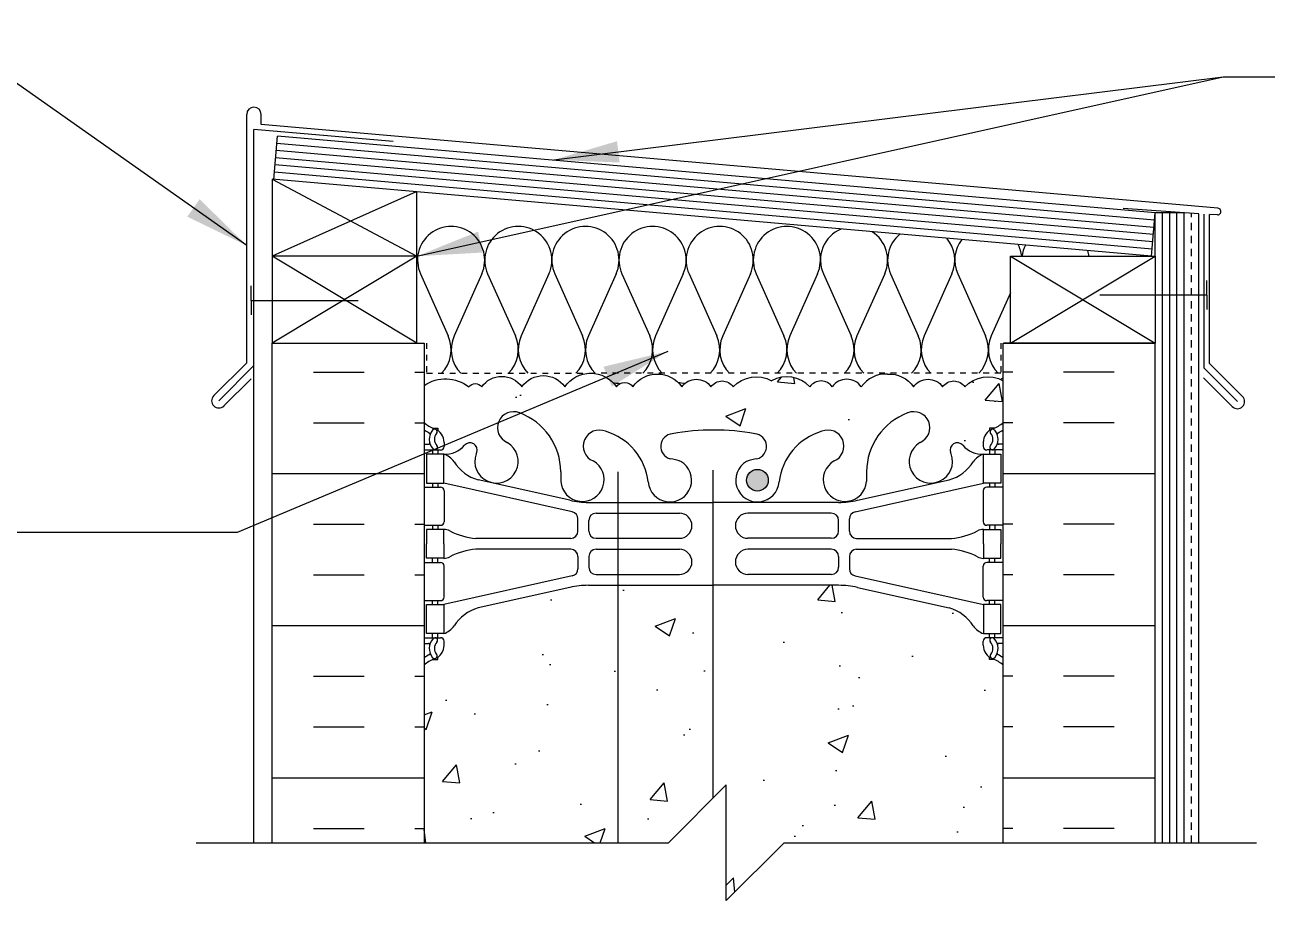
# Model space of a CAD drawing. Header units: inches. Extents: x 189.2 to 283.2, y 118.4 to 194.9.
# Drawn here: x 245.13 to 266.57, y 179.13 to 194.5 of the extents above; entities that cross this region are included whole.
import ezdxf

# ---------------------------------------------------------------- set-up
doc = ezdxf.new("R2010")
doc.units = ezdxf.units.IN
doc.header["$LTSCALE"] = 0.5
doc.header["$MEASUREMENT"] = 0
doc.linetypes.add('DASHED2', pattern=[0.375, 0.25, -0.125])
for name, color, linetype in [('HATCH', 12, 'Continuous'), ('line25', 2, 'Continuous'), ('LINE3', 3, 'Continuous'), ('LINE50', 5, 'Continuous'), ('LINE9', 9, 'Continuous'), ('TEXT', 4, 'Continuous'), ('Web_Edge', 9, 'Continuous')]:
    doc.layers.add(name, color=color, linetype=linetype)
doc.styles.add('DIM', font='romans.shx', dxfattribs={"width": 0.7})
doc.dimstyles.new('ext_12', dxfattribs={"dimscale": 12, "dimtxt": 0.09375, "dimasz": 0.09375, "dimexe": 0.09375, "dimexo": 0.0625, "dimgap": 0.0625, "dimtad": 1, "dimdec": 1, "dimzin": 2, "dimdsep": 46, "dimlunit": 4, "dimtxsty": 'DIM', "dimcen": 0.09, "dimdle": 0.09375, "dimclrt": 4, "dimadec": 0, "dimazin": 0, "dimtfac": 1, "dimtdec": 1, "dimtmove": 2, "dimatfit": 3, "dimfxl": 1, "dimfrac": 2, "dimtolj": 1, "dimtzin": 0, "dimarcsym": 0})

msp = doc.modelspace()

# ---------------------------------------------------------------- hatches: boundary and pattern name
at = {"layer": 'HATCH'}
h = msp.add_hatch(dxfattribs=at)
h.set_pattern_fill('INSUL', color=256, scale=7, style=0)
h.set_pattern_definition([(0, (-2674.1432, -225.3727), (0, 2.625), []), (0, (-2674.1432, -224.4977), (0, 2.625), [0.875, -0.875]), (0, (-2674.1432, -223.6227), (0, 2.625), [0.875, -0.875])])
h.paths.add_polyline_path([(252.018, 189.006), (249.393, 189.006), (249.393, 180.381), (252.018, 180.381)])
h = msp.add_hatch(dxfattribs=at)
h.set_pattern_fill('INSUL', color=256, scale=7, style=0)
h.set_pattern_definition([(180, (3188.18, -225.3727), (0, 2.625), []), (180, (3188.18, -224.4977), (0, 2.625), [0.875, -0.875]), (180, (3188.18, -223.6227), (0, 2.625), [0.875, -0.875])])
h.paths.add_polyline_path([(264.643, 189.006), (262.018, 189.006), (262.018, 180.381), (264.643, 180.381)])
h = msp.add_hatch(dxfattribs=at)
h.set_pattern_fill('AR-CONC', color=256, scale=0.5)
h.set_pattern_definition([(50, (0, 0), (3.5863, -0.31376), [0.375, -4.125]), (355, (0, 0), (-0.693757, 3.76096), [0.3, -3.3]), (100.4514, (0.299, -0.026), (2.892544, 3.4472), [0.3187, -3.50571]), (46.1842, (0, 1), (5.336207, -0.827596), [0.5625, -6.1875]), (96.6356, (0.4447, 0.931), (4.67331, 4.87059), [0.47805, -5.25857]), (351.1842, (0, 1), (4.67331, 4.87059), [0.45, -4.95]), (21, (0.5, 0.75), (2.984535, -2.013094), [0.375, -4.125]), (326, (0.5, 0.75), (1.216577, 3.62575), [0.3, -3.3]), (71.4514, (0.7487, 0.5822), (4.201112, 1.612656), [0.3187, -3.50571]), (37.5, (0, 0), (0.0607993, 1.6644693), [0, -3.26, 0, -3.35, 0, -3.3125]), (7.5, (0, 0), (1.315348, 1.972059), [0, -1.91, 0, -3.185, 0, -1.2625]), (327.5, (-1.115, 0), (2.669112, -0.1127744), [0, -1.25, 0, -3.9, 0, -5.175]), (317.5, (-1.615, 0), (2.915931, 0.500525), [0, -1.625, 0, -2.59, 0, -3.675])])
h.paths.add_polyline_path([(257.158, 142.881), (257.158, 140.881), (258.158, 141.881), (262.018, 141.881), (262.018, 144.689, 0.08841), (261.872, 144.786), (261.782, 144.786), (261.782, 144.828, -0.249069), (261.672, 145.035), (261.672, 145.102, -0.414214), (261.735, 145.165), (261.782, 145.165), (261.782, 145.235), (261.677, 145.235, -0.155529), (261.502, 145.369, 0.180914), (261.084, 145.68), (259.503, 146.033, 0.054974), (259.176, 146.069), (257.018, 146.069), (254.86, 146.069, 0.054974), (254.534, 146.033), (252.953, 145.68, 0.180914), (252.535, 145.369, -0.155529), (252.359, 145.235), (252.254, 145.235), (252.254, 145.165), (252.302, 145.165, -0.414214), (252.364, 145.102), (252.364, 145.035, -0.249069), (252.254, 144.828), (252.254, 144.786), (252.164, 144.786, 0.088416), (252.018, 144.689), (252.018, 141.881), (256.158, 141.881)])
h.paths.add_polyline_path([(262.018, 150.881), (262.018, 151.817), (261.938, 151.737), (261.848, 151.737), (261.818, 151.767), (261.668, 151.767, -0.414214), (261.618, 151.817), (261.518, 151.817), (261.518, 152.378, 0.390098), (261.243, 152.677), (257.035, 152.861, 0.020761), (257.018, 152.862, 0.020761), (257.002, 152.861), (252.794, 152.677, 0.390098), (252.518, 152.378), (252.518, 151.817), (252.418, 151.817, -0.414214), (252.368, 151.767), (252.268, 151.767), (252.218, 151.767), (252.188, 151.737), (252.098, 151.737), (252.018, 151.817), (252.018, 150.881), (252.018, 148.881, 0.088416), (252.164, 148.784), (252.254, 148.784), (252.254, 148.742, -0.249069), (252.364, 148.535), (252.364, 148.467, -0.414214), (252.302, 148.405), (252.254, 148.405), (252.254, 148.335), (252.359, 148.335, 0.231736), (252.717, 148.486, -0.8344), (252.929, 148.36), (252.917, 148.339, 2.155404), (253.456, 148.533, -1), (253.669, 149.044, -0.311223), (254.378, 148.028), (254.378, 147.863, 1.661382), (254.939, 148.216, -1), (255.152, 148.727, -0.30095), (255.888, 147.855, 1.661382), (256.45, 148.208, 0.055617), (256.27, 148.253, -0.843243), (256.305, 148.686, -0.047544), (257.018, 148.75, -0.047544), (257.732, 148.686, -0.843243), (257.767, 148.253, 0.055617), (257.587, 148.208, 1.661382), (258.148, 147.855, -0.30095), (258.885, 148.727, -1), (259.098, 148.216, 1.661382), (259.659, 147.863), (259.659, 148.028, -0.311223), (260.368, 149.044, -1), (260.581, 148.533, 2.155404), (261.12, 148.339), (261.108, 148.36, -0.834375), (261.32, 148.486, 0.23174), (261.677, 148.335), (261.782, 148.335), (261.782, 148.405), (261.735, 148.405, -0.414214), (261.672, 148.467), (261.672, 148.535, -0.249069), (261.782, 148.742), (261.782, 148.784), (261.872, 148.784, 0.08841), (262.018, 148.881)])
h.paths.add_polyline_path([(261.518, 154.657), (261.618, 154.657, -0.327813), (261.653, 154.705), (261.653, 155.126, 0.416771), (260.261, 155.012, 0.520567), (259.71, 155.129, 0.035013), (259.653, 155.199, 0.035013), (259.597, 155.129, 0.520567), (259.046, 155.012, 0.520567), (258.025, 155.107, 0.520567), (257.004, 155.012, 0.520567), (256.453, 155.129, 0.520567), (255.402, 155.129, 0.520567), (255.182, 155.129, 0.520567), (254.785, 155.129, 0.520567), (254.131, 155.129, 0.520567), (253.749, 155.129, 0.520567), (253.228, 155.129, 0.520567), (252.726, 155.129, 0.328601), (252.383, 155.245), (252.383, 154.705, -0.327813), (252.418, 154.657), (252.518, 154.657), (252.518, 154.097, 0.390098), (252.794, 153.798), (257.002, 153.614, 0.020761), (257.018, 153.613, 0.020761), (257.035, 153.614), (261.243, 153.798, 0.390098), (261.518, 154.097)])
h.paths.add_polyline_path([(256.818, 153.22), (256.818, 153.255, 0.390098), (256.635, 153.454), (252.778, 153.606, 0.425773), (252.518, 153.356), (252.518, 153.119, 0.425773), (252.778, 152.869), (256.635, 153.02, 0.390098)])
h.paths.add_polyline_path([(261.518, 153.356, 0.425773), (261.259, 153.606), (257.402, 153.454, 0.390098), (257.218, 153.255), (257.218, 153.22, 0.390098), (257.402, 153.02), (261.259, 152.869, 0.425773), (261.518, 153.119)])
h.paths.add_polyline_path([(262.018, 162.131), (262.018, 163.631), (280.914, 163.631), (280.914, 165.631), (262.018, 165.631), (262.018, 165.694, 0.466689), (261.551, 165.653, 0.520567), (261.029, 165.653, 0.520567), (260.647, 165.653, 0.520567), (259.994, 165.653, 0.520567), (259.34, 165.653, 0.520567), (258.958, 165.653, 0.520567), (258.436, 165.653, 0.520567), (257.935, 165.653, 0.297004), (257.626, 165.777, 0.297004), (257.317, 165.653, 0.520567), (256.816, 165.653, 0.520567), (256.294, 165.653, 0.520567), (255.912, 165.653, 0.520567), (255.258, 165.653, 0.520567), (254.862, 165.653, 0.520567), (254.641, 165.653, 0.520567), (253.591, 165.653, 0.520567), (253.04, 165.535, 0.411465), (252.018, 165.776), (252.018, 165.236), (252.383, 165.236), (252.383, 164.036), (252.018, 164.036), (252.018, 163.286), (252.383, 163.286), (252.383, 162.086), (252.018, 162.086), (252.018, 161.336), (252.383, 161.336), (252.383, 160.256), (252.018, 160.256), (252.018, 159.506), (252.383, 159.506), (252.383, 158.426), (252.018, 158.426), (252.018, 157.676), (252.383, 157.676), (252.383, 156.476), (252.018, 156.476), (252.018, 155.726), (252.383, 155.726), (252.383, 155.245, -0.328601), (252.726, 155.129, -0.520567), (253.228, 155.129, -0.520567), (253.749, 155.129, -0.520567), (254.131, 155.129, -0.520567), (254.785, 155.129, -0.520567), (255.182, 155.129, -0.520567), (255.402, 155.129, -0.520567), (256.453, 155.129, -0.520567), (257.004, 155.012, -0.520567), (258.025, 155.107, -0.520567), (259.046, 155.012, -0.520567), (259.597, 155.129, -0.035013), (259.653, 155.199, -0.035013), (259.71, 155.129, -0.520567), (260.261, 155.012, -0.416771), (261.653, 155.126), (261.653, 155.726), (262.018, 155.726), (262.018, 156.131), (262.018, 157.631)])
h.paths.add_polyline_path([(261.518, 166.522, 0.390098), (261.243, 166.821), (257.035, 167.005, 0.020761), (257.018, 167.005, 0.020761), (257.002, 167.005), (252.794, 166.821, 0.390098), (252.518, 166.522), (252.518, 165.961), (252.418, 165.961, -0.414214), (252.368, 165.911), (252.268, 165.911), (252.218, 165.911), (252.188, 165.881), (252.098, 165.881), (252.018, 165.961), (252.018, 165.776, -0.411465), (253.04, 165.535, -0.520567), (253.591, 165.653, -0.520567), (254.641, 165.653, -0.520567), (254.862, 165.653, -0.520567), (255.258, 165.653, -0.520567), (255.912, 165.653, -0.520567), (256.294, 165.653, -0.520567), (256.816, 165.653, -0.520567), (257.317, 165.653, -0.297004), (257.626, 165.777, -0.297004), (257.935, 165.653, -0.520567), (258.436, 165.653, -0.520567), (258.958, 165.653, -0.520567), (259.34, 165.653, -0.520567), (259.994, 165.653, -0.520567), (260.647, 165.653, -0.520567), (261.029, 165.653, -0.520567), (261.551, 165.653, -0.466689), (262.018, 165.694), (262.018, 165.961), (261.938, 165.881), (261.848, 165.881), (261.818, 165.911), (261.668, 165.911, -0.414214), (261.618, 165.961), (261.518, 165.961)])
h.paths.add_polyline_path([(256.635, 167.598), (252.778, 167.749, 0.425773), (252.518, 167.5), (252.518, 167.262, 0.425773), (252.778, 167.012), (256.635, 167.164, 0.390098), (256.818, 167.363), (256.818, 167.399, 0.390098)])
h.paths.add_polyline_path([(261.518, 167.5, 0.425773), (261.259, 167.749), (257.402, 167.598, 0.390098), (257.218, 167.399), (257.218, 167.363, 0.390098), (257.402, 167.164), (261.259, 167.012, 0.425773), (261.518, 167.262)])
h.paths.add_polyline_path([(262.018, 170.881, 0.08841), (261.872, 170.978), (261.782, 170.978), (261.782, 171.02, -0.249069), (261.672, 171.227), (261.672, 171.295, -0.414214), (261.735, 171.357), (261.782, 171.357), (261.782, 171.427), (261.677, 171.427, 0.231736), (261.32, 171.276, -0.8344), (261.108, 171.402), (261.12, 171.423, 2.155404), (260.581, 171.229, -1), (260.368, 170.717, -0.311223), (259.659, 171.733), (259.659, 171.898, 1.661382), (259.098, 171.546, -1), (258.885, 171.035, -0.30095), (258.148, 171.907, 1.661382), (257.587, 171.554, 0.055617), (257.767, 171.509, -0.843243), (257.732, 171.076, -0.047544), (257.018, 171.011, -0.047544), (256.305, 171.076, -0.843243), (256.27, 171.509, 0.055617), (256.45, 171.554, 1.661382), (255.888, 171.907, -0.30095), (255.152, 171.035, -1), (254.939, 171.546, 1.661382), (254.378, 171.898), (254.378, 171.733, -0.311223), (253.669, 170.717, -1), (253.456, 171.229, 2.155404), (252.917, 171.423), (252.929, 171.402, -0.834375), (252.717, 171.276, 0.23174), (252.359, 171.427), (252.254, 171.427), (252.254, 171.357), (252.302, 171.357, -0.414214), (252.364, 171.295), (252.364, 171.227, -0.249069), (252.254, 171.02), (252.254, 170.978), (252.164, 170.978, 0.088416), (252.018, 170.881), (252.018, 168.881), (252.018, 168.801), (252.098, 168.881), (252.188, 168.881), (252.218, 168.851), (252.368, 168.851, -0.414214), (252.418, 168.801), (252.518, 168.801), (252.518, 168.24, 0.390098), (252.794, 167.941), (257.002, 167.757, 0.020761), (257.018, 167.757, 0.020761), (257.035, 167.757), (261.243, 167.941, 0.390098), (261.518, 168.24), (261.518, 168.801), (261.618, 168.801, -0.414214), (261.668, 168.851), (261.768, 168.851), (261.818, 168.851), (261.848, 168.881), (261.938, 168.881), (262.018, 168.801), (262.018, 168.881)])
h.paths.add_polyline_path([(262.018, 177.881), (258.237, 177.881), (257.237, 176.881), (257.237, 178.881), (256.237, 177.881), (252.018, 177.881), (252.018, 175.073, 0.088416), (252.164, 174.976), (252.254, 174.976), (252.254, 174.934, -0.249069), (252.364, 174.727), (252.364, 174.66, -0.414214), (252.302, 174.597), (252.254, 174.597), (252.254, 174.527), (252.359, 174.527, -0.155529), (252.535, 174.393, 0.180914), (252.953, 174.082), (254.534, 173.729, 0.054974), (254.86, 173.693), (257.018, 173.693), (259.176, 173.693, 0.054974), (259.503, 173.729), (261.084, 174.082, 0.180914), (261.502, 174.393, -0.155529), (261.677, 174.527), (261.782, 174.527), (261.782, 174.597), (261.735, 174.597, -0.414214), (261.672, 174.66), (261.672, 174.727, -0.249069), (261.782, 174.934), (261.782, 174.976), (261.872, 174.976, 0.08841), (262.018, 175.073)])
h.paths.add_polyline_path([(262.018, 183.444, 0.08841), (261.872, 183.542), (261.782, 183.542), (261.782, 183.584, -0.249069), (261.672, 183.791), (261.672, 183.858, -0.414214), (261.735, 183.921), (261.782, 183.921), (261.782, 183.991), (261.677, 183.991, -0.155529), (261.502, 184.125, 0.180914), (261.084, 184.436), (259.503, 184.789, 0.054974), (259.176, 184.825), (257.018, 184.825), (254.86, 184.825, 0.054974), (254.534, 184.789), (252.953, 184.436, 0.180914), (252.535, 184.125, -0.155529), (252.359, 183.991), (252.254, 183.991), (252.254, 183.921), (252.302, 183.921, -0.414214), (252.364, 183.858), (252.364, 183.791, -0.249069), (252.254, 183.584), (252.254, 183.542), (252.164, 183.542, 0.088416), (252.018, 183.444), (252.018, 180.381), (256.237, 180.381), (257.237, 181.381), (257.237, 179.381), (258.237, 180.381), (262.018, 180.381)])
h.paths.add_polyline_path([(260.368, 187.8, -1), (260.581, 187.289, 2.155404), (261.12, 187.095), (261.108, 187.116, -0.834375), (261.32, 187.242, 0.23174), (261.677, 187.091), (261.782, 187.091), (261.782, 187.161), (261.735, 187.161, -0.414214), (261.672, 187.223), (261.672, 187.291, -0.249069), (261.782, 187.498), (261.782, 187.539), (261.872, 187.539, 0.08841), (262.018, 187.637), (262.018, 188.357, 0.336749), (261.356, 188.252, 0.520567), (260.97, 188.252, 0.520567), (260.47, 188.252, 0.259173), (260.018, 188.471, 0.259173), (259.567, 188.252, 0.520567), (259.067, 188.252, 0.520567), (258.68, 188.252, 0.336749), (258.018, 188.357, 0.336749), (257.356, 188.252, 0.520567), (256.97, 188.252, 0.520567), (256.47, 188.252, 0.520567), (255.623, 188.252, 0.520567), (255.341, 188.252, 0.520567), (254.446, 188.252, 0.520567), (253.707, 188.252, 0.520567), (253.014, 188.252, 0.520567), (252.793, 188.252, 0.321585), (252.018, 188.277), (252.018, 187.637, 0.088416), (252.164, 187.539), (252.254, 187.539), (252.254, 187.498, -0.249069), (252.364, 187.291), (252.364, 187.223, -0.414214), (252.302, 187.161), (252.254, 187.161), (252.254, 187.091), (252.359, 187.091, 0.231736), (252.717, 187.242, -0.8344), (252.929, 187.116), (252.917, 187.095, 2.155404), (253.456, 187.289, -1), (253.669, 187.8, -0.311223), (254.378, 186.784), (254.378, 186.619, 1.661382), (254.939, 186.972, -1), (255.152, 187.483, -0.30095), (255.888, 186.611, 1.661382), (256.45, 186.964, 0.055617), (256.27, 187.009, -0.843243), (256.305, 187.441, -0.047544), (257.018, 187.506, -0.047544), (257.732, 187.441, -0.843243), (257.767, 187.009, 0.055617), (257.587, 186.964, 1.661382), (258.148, 186.611, -0.30095), (258.885, 187.483, -1), (259.098, 186.972, 1.661382), (259.659, 186.619), (259.659, 186.784, -0.311223)])
at = {"layer": 'LINE3'}
h = msp.add_hatch(color=256, dxfattribs=at)
h.paths.add_polyline_path([(257.959, 186.673, 0.831395), (257.59, 186.673)])
h.paths.add_polyline_path([(257.962, 186.639, 0.045935), (257.959, 186.673), (257.59, 186.673, 0.045935), (257.587, 186.639, 1)])

# ---------------------------------------------------------------- linework, layer by layer
at = {"layer": 'HATCH'}
for p, q in [((248.956, 188.668), (248.956, 192.955)), ((249.206, 192.779), (249.206, 192.955)), ((249.081, 188.617), (249.081, 192.696)), ((251.485, 192.486), (249.081, 192.696)), ((265.725, 191.334), (249.206, 192.779)), ((264.632, 191.129), (249.478, 192.454)), ((264.61, 190.879), (249.456, 192.205)), ((264.621, 191.004), (249.467, 192.33)), ((264.599, 190.755), (249.446, 192.081)), ((249.393, 191.834), (251.893, 190.506)), ((264.589, 190.63), (249.435, 191.956)), ((251.883, 191.617), (249.393, 190.506)), ((265.393, 191.24), (264.086, 191.331)), ((264.768, 180.381), (264.768, 191.257)), ((264.893, 180.381), (264.893, 191.257)), ((265.018, 180.381), (265.018, 191.257)), ((265.393, 180.381), (265.393, 191.24)), ((265.487, 188.572), (265.487, 191.232)), ((265.718, 191.221), (265.581, 191.229)), ((265.581, 188.655), (265.581, 191.229)), ((251.893, 189.006), (249.393, 190.506)), ((251.893, 190.506), (249.393, 189.006)), ((262.143, 189.006), (264.643, 190.506)), ((262.143, 190.506), (264.643, 189.006)), ((251.956, 190.202), (252.436, 189.129)), ((253.015, 190.203), (252.536, 189.129)), ((253.116, 190.202), (253.595, 189.129)), ((254.174, 190.203), (253.696, 189.129)), ((254.275, 190.202), (254.755, 189.129)), ((255.334, 190.203), (254.855, 189.129)), ((255.434, 190.202), (255.914, 189.129)), ((256.493, 190.203), (256.014, 189.129)), ((256.594, 190.202), (257.073, 189.129)), ((257.653, 190.203), (257.174, 189.129)), ((257.753, 190.202), (258.232, 189.129)), ((258.812, 190.203), (258.333, 189.129)), ((258.913, 190.202), (259.392, 189.129)), ((259.972, 190.203), (259.493, 189.129)), ((260.072, 190.202), (260.552, 189.129)), ((261.131, 190.203), (260.652, 189.129)), ((261.232, 190.202), (261.711, 189.129)), ((262.143, 189.872), (261.812, 189.129)), ((248.956, 188.668), (248.387, 188.1)), ((249.081, 188.617), (248.476, 188.011)), ((265.487, 188.572), (266.061, 187.998)), ((265.581, 188.655), (266.15, 188.087)), ((249.031, 188.39), (248.564, 187.923)), ((265.474, 188.409), (265.973, 187.91))]:
    msp.add_line(p, q, dxfattribs=at)
at = {"layer": 'HATCH', "color": 6, "linetype": 'DASHED2', "ltscale": 0.5}
for points in [[(250.706, 189.006), (252.062, 189.006), (252.062, 188.485), (255.018, 188.485)], [(263.331, 189.006), (261.974, 189.006), (261.974, 188.485), (255.018, 188.485)]]:
    msp.add_lwpolyline(points, dxfattribs=at)
at = {"layer": 'HATCH'}
for points in [[(252.018, 188.277, -0.321585), (252.793, 188.252, -0.520567), (253.014, 188.252, -0.520567), (253.707, 188.252, -0.520567), (254.446, 188.252, -0.520567), (255.341, 188.252, -0.520567), (255.623, 188.252, -0.520567), (256.47, 188.252, -0.520567), (256.97, 188.252, -0.520567), (257.356, 188.252, -0.336749), (258.018, 188.357)], [(260.018, 188.471, 0.259173), (259.567, 188.252, 0.520567), (259.067, 188.252, 0.520567), (258.68, 188.252, 0.336749), (258.018, 188.357)], [(260.018, 188.471, -0.259173), (260.47, 188.252, -0.520567), (260.97, 188.252, -0.520567), (261.356, 188.252, -0.336749), (262.018, 188.357)]]:
    msp.add_lwpolyline(points, format="xyb", dxfattribs=at)
for centre, radius, start, end in [((249.081, 192.955), 0.125, 0, 180), ((265.721, 191.278), 0.0568, 266.6389, 86.6389), ((252.486, 190.439), 0.58, 335.9664, 204.0694), ((253.645, 190.439), 0.58, 335.9664, 204.0694), ((254.805, 190.439), 0.58, 335.9664, 204.0694), ((255.964, 190.439), 0.58, 335.9664, 204.0694), ((257.123, 190.439), 0.58, 335.9664, 204.0694), ((258.282, 190.439), 0.58, 335.9664, 204.0694), ((259.442, 190.439), 0.58, 112.479, 204.0694), ((259.442, 190.439), 0.58, 335.9664, 57.521), ((260.602, 190.439), 0.58, 129.5312, 204.0694), ((260.602, 190.439), 0.58, 335.9664, 40.4688), ((261.761, 190.439), 0.58, 142.4145, 204.0694), ((261.761, 190.439), 0.58, 6.6407, 27.5855), ((262.921, 190.439), 0.58, 153.6388, 173.3593), ((262.921, 190.439), 0.58, 6.6407, 16.3612), ((251.906, 188.893), 0.58, 315.3149, 24.0694), ((253.066, 188.893), 0.58, 155.9664, 224.6851), ((253.066, 188.893), 0.58, 315.3149, 24.0694), ((254.225, 188.893), 0.58, 155.9664, 224.6851), ((254.225, 188.893), 0.58, 315.3149, 24.0694), ((255.385, 188.893), 0.58, 155.9664, 224.6851), ((255.384, 188.893), 0.58, 315.3149, 24.0694), ((256.544, 188.893), 0.58, 155.9664, 224.6851), ((256.544, 188.893), 0.58, 315.3149, 24.0694), ((257.704, 188.893), 0.58, 155.9664, 224.6851), ((257.703, 188.893), 0.58, 315.3149, 24.0694), ((258.863, 188.893), 0.58, 155.9664, 224.6851), ((258.863, 188.893), 0.58, 315.3149, 24.0694), ((260.022, 188.893), 0.58, 155.9664, 224.6851), ((260.022, 188.893), 0.58, 315.3149, 24.0694), ((261.182, 188.893), 0.58, 155.9664, 224.6851), ((261.182, 188.893), 0.58, 315.3149, 24.0694), ((262.341, 188.893), 0.58, 155.9664, 224.6851), ((256.544, 188.893), 0.58, 255.8368, 268.3302), ((261.703, 188.893), 0.58, 297.6798, 302.977), ((255.385, 188.893), 0.58, 259.8878, 270), ((248.476, 188.011), 0.125, 135, 315), ((266.061, 187.998), 0.125, 225, 45)]:
    msp.add_arc(centre, radius, start, end, dxfattribs=at)
at = {"layer": 'line25'}
for p, q in [((249.424, 191.832), (249.489, 192.579)), ((264.643, 191.253), (249.489, 192.579)), ((249.393, 191.834), (249.393, 189.006)), ((264.578, 190.506), (249.393, 191.834)), ((251.893, 189.006), (251.893, 191.616)), ((264.578, 190.506), (264.643, 191.253)), ((264.643, 190.506), (264.643, 191.257)), ((265.143, 191.257), (264.643, 191.257)), ((265.143, 180.381), (265.143, 191.257)), ((251.893, 190.506), (249.393, 190.506)), ((252.018, 189.006), (252.018, 180.381)), ((262.018, 180.381), (262.018, 189.006))]:
    msp.add_line(p, q, dxfattribs=at)
msp.add_lwpolyline([(264.643, 190.506), (264.643, 189.006), (262.143, 189.006), (262.143, 190.506)], close=True, dxfattribs=at)
at = {"layer": 'LINE3'}
for p, q in [((255.369, 180.381), (255.369, 186.783)), ((257.011, 181.155), (257.011, 186.812))]:
    msp.add_line(p, q, dxfattribs=at)
msp.add_circle((257.774, 186.639), 0.188, dxfattribs=at)
at = {"layer": 'LINE50', "color": 9, "linetype": 'DASHED2'}
msp.add_line((265.268, 180.381), (265.268, 191.249), dxfattribs=at)
at = {"layer": 'LINE50'}
for p, q in [((249.393, 189.006), (252.018, 189.006)), ((249.393, 180.381), (249.393, 189.006)), ((262.018, 189.006), (264.643, 189.006)), ((264.643, 180.381), (264.643, 189.006))]:
    msp.add_line(p, q, dxfattribs=at)
at = {"layer": 'LINE9'}
for p, q in [((265.534, 189.835), (265.534, 190.085)), ((249.036, 189.742), (249.036, 189.992)), ((265.534, 189.835), (263.688, 189.835)), ((265.534, 189.835), (265.534, 189.585)), ((249.036, 189.742), (250.882, 189.742)), ((249.036, 189.742), (249.036, 189.492)), ((249.081, 180.381), (249.081, 188.617)), ((256.237, 180.381), (257.237, 181.381)), ((257.237, 179.381), (257.237, 181.381)), ((248.081, 180.381), (256.237, 180.381)), ((258.237, 180.381), (257.237, 179.381)), ((258.237, 180.381), (266.393, 180.381))]:
    msp.add_line(p, q, dxfattribs=at)
at = {"layer": 'Web_Edge'}
for p, q in [((252.164, 187.539), (252.254, 187.539)), ((252.254, 187.539), (252.254, 187.498)), ((261.872, 187.539), (261.782, 187.539)), ((261.782, 187.539), (261.782, 187.498)), ((252.018, 187.261), (252.096, 187.261)), ((252.364, 187.291), (252.364, 187.223)), ((261.672, 187.291), (261.672, 187.223)), ((262.018, 187.261), (261.941, 187.261)), ((252.018, 187.161), (252.302, 187.161)), ((252.164, 187.161), (252.164, 187.091)), ((252.254, 187.161), (252.254, 187.091)), ((252.917, 187.095), (252.929, 187.116)), ((261.12, 187.095), (261.108, 187.116)), ((262.018, 187.161), (261.735, 187.161)), ((261.782, 187.161), (261.782, 187.091)), ((261.872, 187.161), (261.872, 187.091)), ((254.534, 186.292), (252.953, 186.645)), ((254.378, 186.784), (254.378, 186.619)), ((259.503, 186.292), (261.084, 186.645)), ((259.659, 186.784), (259.659, 186.619)), ((252.018, 186.521), (252.302, 186.521)), ((252.164, 186.591), (252.164, 186.521)), ((252.254, 186.591), (252.254, 186.521)), ((254.577, 186.094), (252.359, 186.591)), ((252.364, 186.458), (252.364, 185.923)), ((259.46, 186.094), (261.677, 186.591)), ((261.672, 186.458), (261.672, 185.923)), ((262.018, 186.521), (261.735, 186.521)), ((261.782, 186.591), (261.782, 186.521)), ((261.872, 186.591), (261.872, 186.521)), ((254.86, 186.256), (257.018, 186.256)), ((259.176, 186.256), (257.018, 186.256)), ((254.675, 185.76), (254.675, 185.972)), ((254.987, 186.07), (256.427, 186.07)), ((259.05, 186.07), (257.61, 186.07)), ((259.362, 185.76), (259.362, 185.972)), ((252.018, 185.861), (252.302, 185.861)), ((252.164, 185.861), (252.164, 185.791)), ((252.254, 185.861), (252.254, 185.791)), ((254.862, 185.761), (254.862, 185.945)), ((259.175, 185.761), (259.175, 185.945)), ((262.018, 185.861), (261.735, 185.861)), ((261.782, 185.861), (261.782, 185.791)), ((261.872, 185.861), (261.872, 185.791)), ((254.55, 185.635), (252.912, 185.635)), ((254.987, 185.636), (256.427, 185.636)), ((259.05, 185.636), (257.61, 185.636)), ((259.487, 185.635), (261.125, 185.635)), ((254.55, 185.447), (252.912, 185.447)), ((254.675, 185.322), (254.675, 185.109)), ((254.987, 185.446), (256.427, 185.446)), ((259.05, 185.446), (257.61, 185.446)), ((259.362, 185.322), (259.362, 185.109)), ((259.487, 185.447), (261.125, 185.447)), ((252.018, 185.221), (252.302, 185.221)), ((252.164, 185.221), (252.164, 185.291)), ((252.254, 185.221), (252.254, 185.291)), ((252.364, 184.623), (252.364, 185.158)), ((254.862, 185.321), (254.862, 185.137)), ((259.175, 185.321), (259.175, 185.137)), ((261.672, 184.623), (261.672, 185.158)), ((262.018, 185.221), (261.735, 185.221)), ((261.782, 185.221), (261.782, 185.291)), ((261.872, 185.221), (261.872, 185.291)), ((254.577, 184.987), (252.359, 184.491)), ((254.987, 185.012), (256.427, 185.012)), ((259.05, 185.012), (257.61, 185.012)), ((259.46, 184.987), (261.677, 184.491)), ((254.534, 184.789), (252.953, 184.436)), ((254.86, 184.825), (257.018, 184.825)), ((259.176, 184.825), (257.018, 184.825)), ((259.503, 184.789), (261.084, 184.436)), ((252.018, 184.561), (252.302, 184.561)), ((252.164, 184.491), (252.164, 184.561)), ((252.254, 184.491), (252.254, 184.561)), ((262.018, 184.561), (261.735, 184.561)), ((261.782, 184.491), (261.782, 184.561)), ((261.872, 184.491), (261.872, 184.561)), ((252.018, 183.921), (252.302, 183.921)), ((252.018, 183.821), (252.096, 183.821)), ((252.164, 183.921), (252.164, 183.991)), ((252.254, 183.921), (252.254, 183.991)), ((252.364, 183.791), (252.364, 183.858)), ((261.672, 183.791), (261.672, 183.858)), ((262.018, 183.921), (261.735, 183.921)), ((261.782, 183.921), (261.782, 183.991)), ((261.872, 183.921), (261.872, 183.991)), ((262.018, 183.821), (261.941, 183.821)), ((252.164, 183.542), (252.254, 183.542)), ((252.254, 183.542), (252.254, 183.584)), ((261.782, 183.542), (261.782, 183.584)), ((261.872, 183.542), (261.782, 183.542))]:
    msp.add_line(p, q, dxfattribs=at)
for points in [[(252.059, 186.591), (252.359, 186.591), (252.359, 187.091), (252.059, 187.091)], [(261.977, 186.591), (261.677, 186.591), (261.677, 187.091), (261.977, 187.091)], [(252.059, 184.491), (252.359, 184.491), (252.359, 183.991), (252.059, 183.991)], [(261.977, 184.491), (261.677, 184.491), (261.677, 183.991), (261.977, 183.991)]]:
    msp.add_lwpolyline(points, close=True, dxfattribs=at)
for points in [[(252.359, 185.541), (252.359, 185.791), (252.059, 185.791), (252.059, 185.541)], [(261.677, 185.541), (261.677, 185.791), (261.977, 185.791), (261.977, 185.541)], [(252.359, 185.541), (252.359, 185.291), (252.059, 185.291), (252.059, 185.541)], [(261.677, 185.541), (261.677, 185.291), (261.977, 185.291), (261.977, 185.541)]]:
    msp.add_lwpolyline(points, dxfattribs=at)
for centre, radius, start, end in [((253.562, 187.545), 0.277, 67.32, 247.32), ((253.287, 186.778), 1.092, 0.3332, 69.4825), ((260.75, 186.778), 1.092, 110.5175, 179.6668), ((260.475, 187.545), 0.277, 292.68, 112.68), ((252.364, 187.998), 0.5, 226.2109, 250.5288), ((252.364, 187.998), 0.6, 234.7832, 245.0748), ((252.358, 187.345), 0.25, 140.1145, 222.4609), ((252.2, 187.476), 0.045, 321.448, 139.1879), ((252.114, 187.291), 0.25, 0, 70.5288), ((255.045, 187.228), 0.277, 67.32, 247.32), ((254.861, 186.491), 1.034, 6.6669, 73.6635), ((257.001, 183.729), 3.777, 89.7394, 100.6275), ((257.036, 183.729), 3.777, 79.3725, 90.2606), ((259.175, 186.491), 1.034, 106.3365, 173.3331), ((258.991, 187.228), 0.277, 292.68, 112.68), ((261.922, 187.291), 0.25, 109.4712, 180), ((261.836, 187.476), 0.045, 40.8121, 218.552), ((261.672, 187.998), 0.5, 289.4712, 313.7878), ((261.679, 187.345), 0.25, 317.5391, 39.8855), ((261.672, 187.998), 0.6, 294.9252, 305.2168), ((252.096, 187.28), 0.0196, 269.4032, 15.4901), ((252.102, 187.435), 0.021, 343.464, 63.9957), ((252.358, 187.345), 0.16, 140.0001, 222.4609), ((252.811, 187.16), 0.125, 339.6243, 138.9873), ((253.268, 186.964), 0.375, 159.6243, 60.0685), ((256.324, 187.222), 0.22, 95.1835, 255.7396), ((257.712, 187.222), 0.22, 284.2604, 84.8165), ((260.768, 186.964), 0.375, 119.9315, 20.3757), ((261.225, 187.16), 0.125, 41.0127, 200.3757), ((261.679, 187.345), 0.16, 317.5391, 39.9999), ((261.934, 187.435), 0.021, 116.0043, 196.536), ((261.94, 187.28), 0.0196, 164.5099, 270.5968), ((252.207, 187.207), 0.045, 222.4609, 42.4609), ((252.302, 187.223), 0.0625, 270, 0), ((252.384, 187.531), 0.441, 266.7976, 318.9873), ((252.237, 186.748), 0.364, 34.9775, 70.3387), ((261.653, 187.531), 0.441, 221.0127, 273.2024), ((261.8, 186.748), 0.364, 109.6613, 145.0225), ((261.735, 187.223), 0.0625, 180, 270), ((261.83, 187.207), 0.045, 137.5391, 317.5391), ((253.16, 187.359), 0.743, 212.7919, 253.8107), ((254.752, 186.647), 0.375, 184.2448, 60.0685), ((256.262, 186.639), 0.375, 184.2448, 60.0685), ((256.156, 186.183), 0.834, 69.3729, 82.1063), ((257.774, 186.639), 0.375, 119.9315, 355.7552), ((257.881, 186.183), 0.834, 97.8937, 110.6271), ((259.285, 186.647), 0.375, 119.9315, 355.7552), ((260.877, 187.359), 0.743, 286.1893, 327.2081), ((252.302, 186.458), 0.0625, 0, 90), ((261.735, 186.458), 0.0625, 90, 180), ((254.86, 187.756), 1.5, 257.4135, 270), ((259.176, 187.756), 1.5, 270, 282.5865), ((254.55, 185.972), 0.125, 0, 77.3767), ((254.987, 185.945), 0.125, 90, 180), ((256.427, 185.853), 0.217, 270, 90), ((257.61, 185.853), 0.217, 90, 270), ((259.05, 185.945), 0.125, 0, 90), ((259.487, 185.972), 0.125, 102.6233, 180), ((252.302, 185.923), 0.0625, 270, 0), ((252.355, 185.572), 0.219, 60.4937, 88.92), ((253.001, 186.802), 1.17, 242.6365, 265.6505), ((254.55, 185.76), 0.125, 270, 0), ((254.987, 185.761), 0.125, 180, 270), ((259.05, 185.761), 0.125, 270, 360), ((259.487, 185.76), 0.125, 180, 270), ((261.036, 186.802), 1.17, 274.3495, 297.3635), ((261.682, 185.572), 0.219, 91.08, 119.5063), ((261.735, 185.923), 0.0625, 180, 270), ((253.001, 184.28), 1.17, 94.3495, 117.3635), ((254.55, 185.322), 0.125, 0, 90), ((254.987, 185.321), 0.125, 90, 180), ((256.427, 185.229), 0.217, 270, 90), ((257.61, 185.229), 0.217, 90, 270), ((259.05, 185.321), 0.125, 0, 90), ((259.487, 185.322), 0.125, 90, 180), ((261.036, 184.28), 1.17, 62.6365, 85.6505), ((252.302, 185.158), 0.0625, 0, 90), ((252.355, 185.509), 0.219, 271.08, 299.5063), ((254.55, 185.109), 0.125, 282.6233, 0), ((254.987, 185.137), 0.125, 180, 270), ((259.05, 185.137), 0.125, 270, 0), ((259.487, 185.109), 0.125, 180, 257.3767), ((261.682, 185.509), 0.219, 240.4937, 268.92), ((261.735, 185.158), 0.0625, 90, 180), ((254.86, 183.325), 1.5, 90, 102.5865), ((259.176, 183.325), 1.5, 77.4135, 90), ((252.302, 184.623), 0.0625, 270, 0), ((261.735, 184.623), 0.0625, 180, 270), ((253.16, 183.722), 0.743, 106.1893, 147.2081), ((260.877, 183.722), 0.743, 32.7919, 73.8107), ((252.237, 184.333), 0.364, 289.6613, 325.0225), ((261.8, 184.333), 0.364, 214.9775, 250.3387), ((252.096, 183.801), 0.0196, 344.5099, 90.5968), ((252.358, 183.736), 0.25, 137.5391, 219.8855), ((252.207, 183.874), 0.045, 317.5391, 137.5391), ((252.358, 183.736), 0.16, 137.5391, 219.9999), ((252.302, 183.858), 0.0625, 360, 90), ((261.735, 183.858), 0.0625, 90, 180), ((261.83, 183.874), 0.045, 42.4609, 222.4609), ((261.679, 183.736), 0.16, 320.0001, 42.4609), ((261.679, 183.736), 0.25, 320.1145, 42.4609), ((261.94, 183.801), 0.0196, 89.4032, 195.4901), ((252.364, 183.084), 0.6, 114.9252, 125.2168), ((252.102, 183.647), 0.021, 296.0043, 16.536), ((252.2, 183.605), 0.045, 220.8121, 38.552), ((252.114, 183.791), 0.25, 289.4712, 360), ((261.922, 183.791), 0.25, 180, 250.5288), ((261.836, 183.605), 0.045, 141.448, 319.1879), ((261.934, 183.647), 0.021, 163.464, 243.9957), ((261.672, 183.084), 0.6, 54.7842, 65.0748), ((252.364, 183.084), 0.5, 109.4712, 133.7891), ((261.672, 183.084), 0.5, 46.2122, 70.5288)]:
    msp.add_arc(centre, radius, start, end, dxfattribs=at)
for points in [[(254.862, 185.766), (254.862, 185.94)], [(259.175, 185.766), (259.175, 185.94)], [(254.862, 185.316), (254.862, 185.142)], [(259.175, 185.316), (259.175, 185.142)]]:
    msp.add_open_spline(points, degree=1, dxfattribs=at)

# ---------------------------------------------------------------- leaders
at = {"layer": 'TEXT'}
for points, override in [([(248.956, 190.691), (243.553, 194.5), (240.993, 194.5)], {"dimgap": 0.0625, "dimtad": 0}), ([(251.893, 190.506), (265.813, 193.605)], {"dimgap": 0.0625, "dimtad": 0}), ([(254.256, 192.169), (265.813, 193.605), (270.901, 193.605)], {"dimgap": 0.0625, "dimtad": 0}), ([(256.225, 188.864), (248.789, 185.734), (244.55, 185.734)], {"dimtad": 0})]:
    msp.add_leader(points, dimstyle='ext_12', override=override, dxfattribs=at)

doc.saveas('drawing.dxf')
